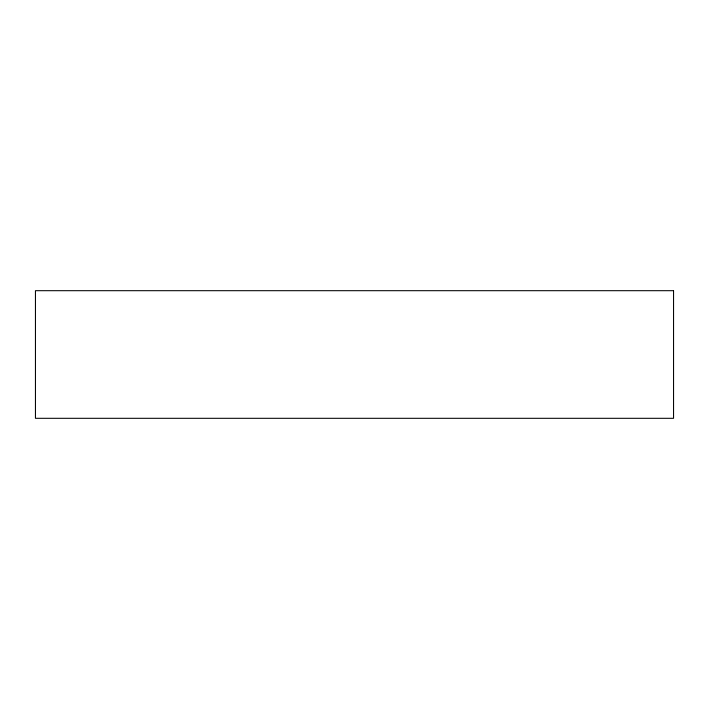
<?xml version="1.0" encoding="UTF-8"?>
<svg xmlns="http://www.w3.org/2000/svg" width="709" height="709" viewBox="0 0 709 709"><rect width="100%" height="100%" fill="white"/><g stroke="black" fill="none" stroke-linecap="round" stroke-linejoin="round"><path stroke-width="1.06" d="M673.55 290.69L35.45 290.69L35.45 418.31L673.55 418.31L673.55 290.69"/></g></svg>
